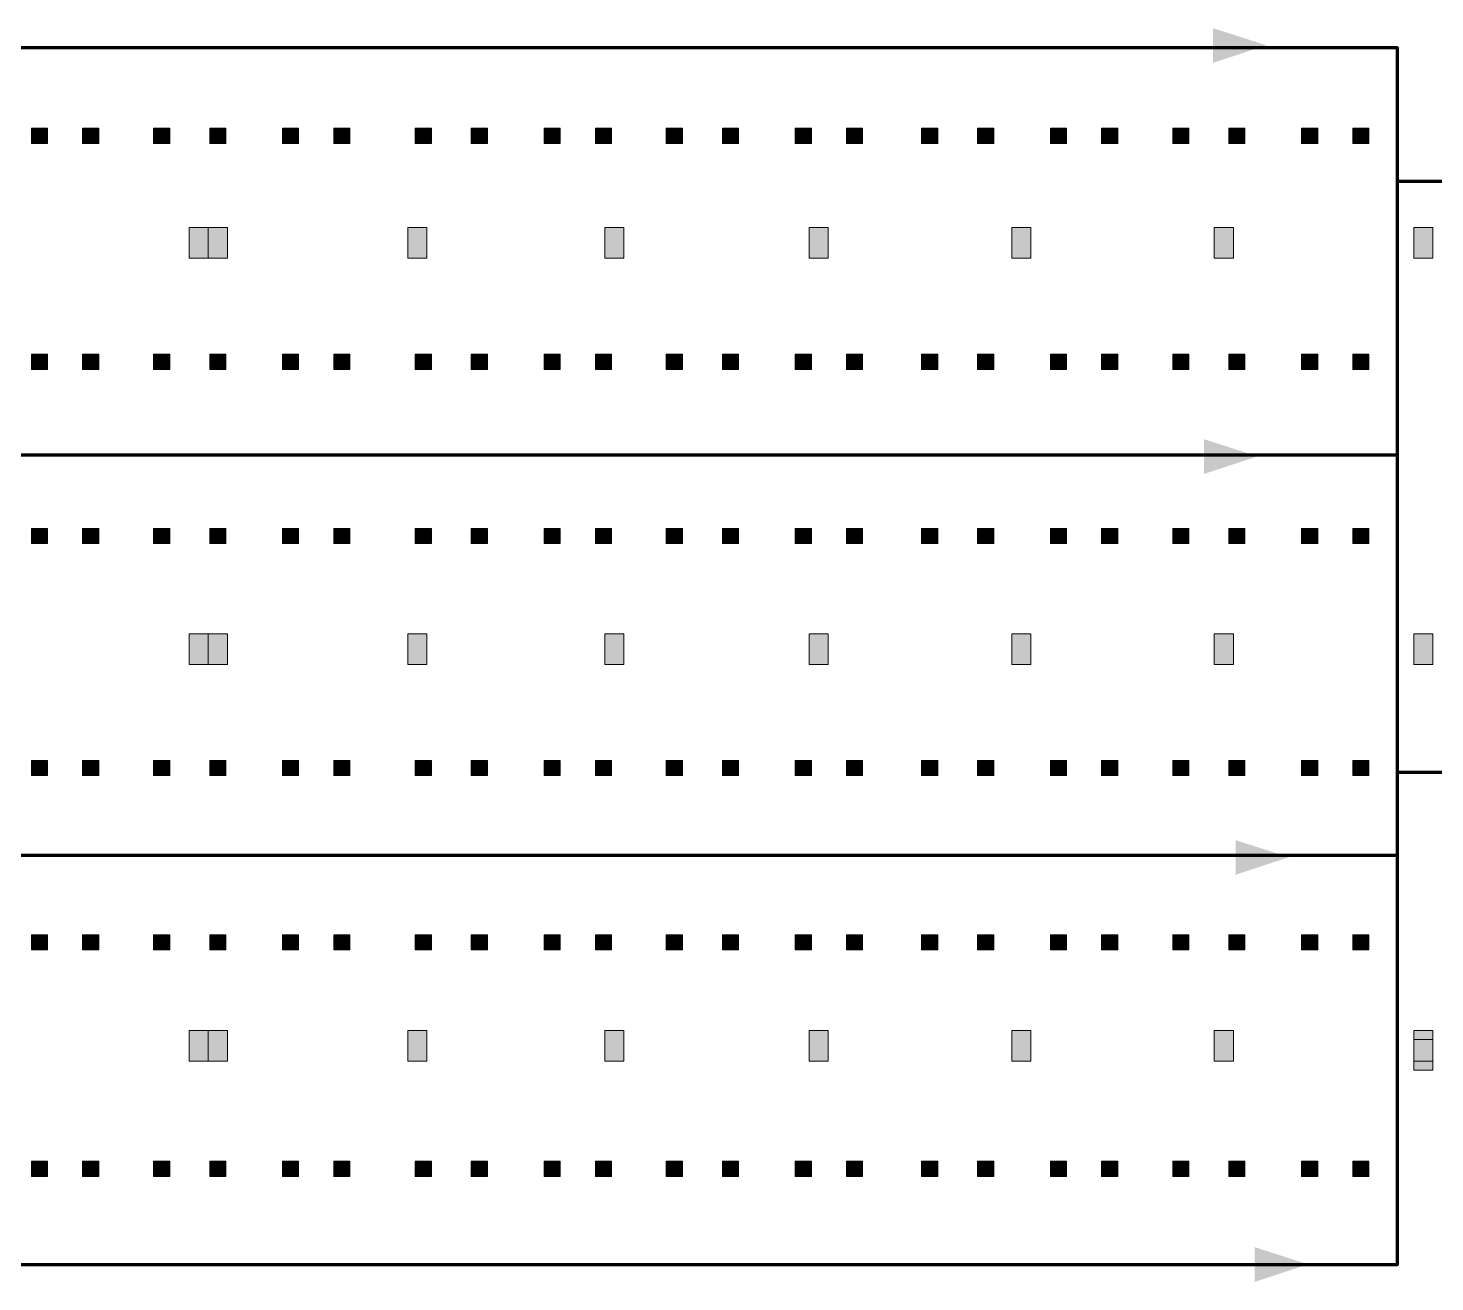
# Model space of a CAD drawing. Header units: millimetres. Extents: x 13810 to 67229, y 12374 to 21950.
# Drawn here: x 38498.3 to 38630.7, y 13927.9 to 14045.9 of the extents above; entities that cross this region are included whole.
import ezdxf

# ---------------------------------------------------------------- set-up
doc = ezdxf.new("R2010")
doc.units = ezdxf.units.MM
doc.layers.add('План_Штампы', color=7, linetype='Continuous')

msp = doc.modelspace()

# ---------------------------------------------------------------- hatches: boundary and pattern name
at = {"lineweight": 0}
h = msp.add_hatch(color=256, dxfattribs=at)
h.dxf.hatch_style = 1
h.paths.add_polyline_path([(38498.58, 14036.47), (38498.58, 14035.05), (38500.1, 14035.05), (38500.1, 14036.47)])
h = msp.add_hatch(color=256, dxfattribs=at)
h.dxf.hatch_style = 1
h.paths.add_polyline_path([(38503.39, 14036.47), (38503.39, 14035.05), (38504.91, 14035.05), (38504.91, 14036.47)])
h = msp.add_hatch(color=256, dxfattribs=at)
h.dxf.hatch_style = 1
h.paths.add_polyline_path([(38510.08, 14036.47), (38510.08, 14035.05), (38511.6, 14035.05), (38511.6, 14036.47)])
h = msp.add_hatch(color=256, dxfattribs=at)
h.dxf.hatch_style = 1
h.paths.add_polyline_path([(38515.36, 14036.47), (38515.36, 14035.05), (38516.87, 14035.05), (38516.87, 14036.47)])
h = msp.add_hatch(color=256, dxfattribs=at)
h.dxf.hatch_style = 1
h.paths.add_polyline_path([(38522.22, 14036.47), (38522.22, 14035.05), (38523.73, 14035.05), (38523.73, 14036.47)])
h = msp.add_hatch(color=256, dxfattribs=at)
h.dxf.hatch_style = 1
h.paths.add_polyline_path([(38527.03, 14036.47), (38527.03, 14035.05), (38528.55, 14035.05), (38528.55, 14036.47)])
h = msp.add_hatch(color=256, dxfattribs=at)
h.dxf.hatch_style = 1
h.paths.add_polyline_path([(38534.71, 14036.47), (38534.71, 14035.05), (38536.23, 14035.05), (38536.23, 14036.47)])
h = msp.add_hatch(color=256, dxfattribs=at)
h.dxf.hatch_style = 1
h.paths.add_polyline_path([(38539.98, 14036.47), (38539.98, 14035.05), (38541.5, 14035.05), (38541.5, 14036.47)])
h = msp.add_hatch(color=256, dxfattribs=at)
h.dxf.hatch_style = 1
h.paths.add_polyline_path([(38546.84, 14036.47), (38546.84, 14035.05), (38548.36, 14035.05), (38548.36, 14036.47)])
h = msp.add_hatch(color=256, dxfattribs=at)
h.dxf.hatch_style = 1
h.paths.add_polyline_path([(38551.66, 14036.47), (38551.66, 14035.05), (38553.17, 14035.05), (38553.17, 14036.47)])
h = msp.add_hatch(color=256, dxfattribs=at)
h.dxf.hatch_style = 1
h.paths.add_polyline_path([(38558.34, 14036.47), (38558.34, 14035.05), (38559.86, 14035.05), (38559.86, 14036.47)])
h = msp.add_hatch(color=256, dxfattribs=at)
h.dxf.hatch_style = 1
h.paths.add_polyline_path([(38563.62, 14036.47), (38563.62, 14035.05), (38565.13, 14035.05), (38565.13, 14036.47)])
h = msp.add_hatch(color=256, dxfattribs=at)
h.dxf.hatch_style = 1
h.paths.add_polyline_path([(38570.48, 14036.47), (38570.48, 14035.05), (38572, 14035.05), (38572, 14036.47)])
h = msp.add_hatch(color=256, dxfattribs=at)
h.dxf.hatch_style = 1
h.paths.add_polyline_path([(38575.29, 14036.47), (38575.29, 14035.05), (38576.81, 14035.05), (38576.81, 14036.47)])
h = msp.add_hatch(color=256, dxfattribs=at)
h.dxf.hatch_style = 1
h.paths.add_polyline_path([(38582.37, 14036.47), (38582.37, 14035.05), (38583.89, 14035.05), (38583.89, 14036.47)])
h = msp.add_hatch(color=256, dxfattribs=at)
h.dxf.hatch_style = 1
h.paths.add_polyline_path([(38587.64, 14036.47), (38587.64, 14035.05), (38589.16, 14035.05), (38589.16, 14036.47)])
h = msp.add_hatch(color=256, dxfattribs=at)
h.dxf.hatch_style = 1
h.paths.add_polyline_path([(38594.5, 14036.47), (38594.5, 14035.05), (38596.02, 14035.05), (38596.02, 14036.47)])
h = msp.add_hatch(color=256, dxfattribs=at)
h.dxf.hatch_style = 1
h.paths.add_polyline_path([(38599.32, 14036.47), (38599.32, 14035.05), (38600.83, 14035.05), (38600.83, 14036.47)])
h = msp.add_hatch(color=256, dxfattribs=at)
h.dxf.hatch_style = 1
h.paths.add_polyline_path([(38606.01, 14036.47), (38606.01, 14035.05), (38607.52, 14035.05), (38607.52, 14036.47)])
h = msp.add_hatch(color=256, dxfattribs=at)
h.dxf.hatch_style = 1
h.paths.add_polyline_path([(38611.28, 14036.47), (38611.28, 14035.05), (38612.8, 14035.05), (38612.8, 14036.47)])
h = msp.add_hatch(color=256, dxfattribs=at)
h.dxf.hatch_style = 1
h.paths.add_polyline_path([(38618.14, 14036.47), (38618.14, 14035.05), (38619.66, 14035.05), (38619.66, 14036.47)])
h = msp.add_hatch(color=256, dxfattribs=at)
h.dxf.hatch_style = 1
h.paths.add_polyline_path([(38622.95, 14036.47), (38622.95, 14035.05), (38624.47, 14035.05), (38624.47, 14036.47)])
h = msp.add_hatch(color=256, dxfattribs=at)
h.dxf.hatch_style = 1
h.paths.add_polyline_path([(38513.41, 14024.25), (38515.22, 14024.25), (38515.22, 14027.14), (38513.41, 14027.14)])
h = msp.add_hatch(color=256, dxfattribs=at)
h.dxf.hatch_style = 1
h.paths.add_polyline_path([(38515.22, 14024.25), (38517.02, 14024.25), (38517.02, 14027.14), (38515.22, 14027.14)])
h = msp.add_hatch(color=256, dxfattribs=at)
h.dxf.hatch_style = 1
h.paths.add_polyline_path([(38534.01, 14024.25), (38535.81, 14024.25), (38535.81, 14027.14), (38534.01, 14027.14)])
h = msp.add_hatch(color=256, dxfattribs=at)
h.dxf.hatch_style = 1
h.paths.add_polyline_path([(38552.55, 14024.25), (38554.35, 14024.25), (38554.35, 14027.14), (38552.55, 14027.14)])
h = msp.add_hatch(color=256, dxfattribs=at)
h.dxf.hatch_style = 1
h.paths.add_polyline_path([(38571.78, 14024.25), (38573.58, 14024.25), (38573.58, 14027.14), (38571.78, 14027.14)])
h = msp.add_hatch(color=256, dxfattribs=at)
h.dxf.hatch_style = 1
h.paths.add_polyline_path([(38590.85, 14024.25), (38592.65, 14024.25), (38592.65, 14027.14), (38590.85, 14027.14)])
h = msp.add_hatch(color=256, dxfattribs=at)
h.dxf.hatch_style = 1
h.paths.add_polyline_path([(38609.92, 14024.25), (38611.72, 14024.25), (38611.72, 14027.14), (38609.92, 14027.14)])
h = msp.add_hatch(color=256, dxfattribs=at)
h.dxf.hatch_style = 1
h.paths.add_polyline_path([(38628.71, 14024.25), (38630.51, 14024.25), (38630.51, 14027.14), (38628.71, 14027.14)])
h = msp.add_hatch(color=256, dxfattribs=at)
h.dxf.hatch_style = 1
h.paths.add_polyline_path([(38498.58, 14015.2), (38498.58, 14013.78), (38500.1, 14013.78), (38500.1, 14015.2)])
h = msp.add_hatch(color=256, dxfattribs=at)
h.dxf.hatch_style = 1
h.paths.add_polyline_path([(38503.39, 14015.2), (38503.39, 14013.78), (38504.91, 14013.78), (38504.91, 14015.2)])
h = msp.add_hatch(color=256, dxfattribs=at)
h.dxf.hatch_style = 1
h.paths.add_polyline_path([(38510.08, 14015.2), (38510.08, 14013.78), (38511.6, 14013.78), (38511.6, 14015.2)])
h = msp.add_hatch(color=256, dxfattribs=at)
h.dxf.hatch_style = 1
h.paths.add_polyline_path([(38515.36, 14015.2), (38515.36, 14013.78), (38516.87, 14013.78), (38516.87, 14015.2)])
h = msp.add_hatch(color=256, dxfattribs=at)
h.dxf.hatch_style = 1
h.paths.add_polyline_path([(38522.22, 14015.2), (38522.22, 14013.78), (38523.73, 14013.78), (38523.73, 14015.2)])
h = msp.add_hatch(color=256, dxfattribs=at)
h.dxf.hatch_style = 1
h.paths.add_polyline_path([(38527.03, 14015.2), (38527.03, 14013.78), (38528.55, 14013.78), (38528.55, 14015.2)])
h = msp.add_hatch(color=256, dxfattribs=at)
h.dxf.hatch_style = 1
h.paths.add_polyline_path([(38534.71, 14015.2), (38534.71, 14013.78), (38536.23, 14013.78), (38536.23, 14015.2)])
h = msp.add_hatch(color=256, dxfattribs=at)
h.dxf.hatch_style = 1
h.paths.add_polyline_path([(38539.98, 14015.2), (38539.98, 14013.78), (38541.5, 14013.78), (38541.5, 14015.2)])
h = msp.add_hatch(color=256, dxfattribs=at)
h.dxf.hatch_style = 1
h.paths.add_polyline_path([(38546.84, 14015.2), (38546.84, 14013.78), (38548.36, 14013.78), (38548.36, 14015.2)])
h = msp.add_hatch(color=256, dxfattribs=at)
h.dxf.hatch_style = 1
h.paths.add_polyline_path([(38551.66, 14015.2), (38551.66, 14013.78), (38553.17, 14013.78), (38553.17, 14015.2)])
h = msp.add_hatch(color=256, dxfattribs=at)
h.dxf.hatch_style = 1
h.paths.add_polyline_path([(38558.34, 14015.2), (38558.34, 14013.78), (38559.86, 14013.78), (38559.86, 14015.2)])
h = msp.add_hatch(color=256, dxfattribs=at)
h.dxf.hatch_style = 1
h.paths.add_polyline_path([(38563.62, 14015.2), (38563.62, 14013.78), (38565.13, 14013.78), (38565.13, 14015.2)])
h = msp.add_hatch(color=256, dxfattribs=at)
h.dxf.hatch_style = 1
h.paths.add_polyline_path([(38570.48, 14015.2), (38570.48, 14013.78), (38572, 14013.78), (38572, 14015.2)])
h = msp.add_hatch(color=256, dxfattribs=at)
h.dxf.hatch_style = 1
h.paths.add_polyline_path([(38575.29, 14015.2), (38575.29, 14013.78), (38576.81, 14013.78), (38576.81, 14015.2)])
h = msp.add_hatch(color=256, dxfattribs=at)
h.dxf.hatch_style = 1
h.paths.add_polyline_path([(38582.37, 14015.2), (38582.37, 14013.78), (38583.89, 14013.78), (38583.89, 14015.2)])
h = msp.add_hatch(color=256, dxfattribs=at)
h.dxf.hatch_style = 1
h.paths.add_polyline_path([(38587.64, 14015.2), (38587.64, 14013.78), (38589.16, 14013.78), (38589.16, 14015.2)])
h = msp.add_hatch(color=256, dxfattribs=at)
h.dxf.hatch_style = 1
h.paths.add_polyline_path([(38594.5, 14015.2), (38594.5, 14013.78), (38596.02, 14013.78), (38596.02, 14015.2)])
h = msp.add_hatch(color=256, dxfattribs=at)
h.dxf.hatch_style = 1
h.paths.add_polyline_path([(38599.32, 14015.2), (38599.32, 14013.78), (38600.83, 14013.78), (38600.83, 14015.2)])
h = msp.add_hatch(color=256, dxfattribs=at)
h.dxf.hatch_style = 1
h.paths.add_polyline_path([(38606.01, 14015.2), (38606.01, 14013.78), (38607.52, 14013.78), (38607.52, 14015.2)])
h = msp.add_hatch(color=256, dxfattribs=at)
h.dxf.hatch_style = 1
h.paths.add_polyline_path([(38611.28, 14015.2), (38611.28, 14013.78), (38612.8, 14013.78), (38612.8, 14015.2)])
h = msp.add_hatch(color=256, dxfattribs=at)
h.dxf.hatch_style = 1
h.paths.add_polyline_path([(38618.14, 14015.2), (38618.14, 14013.78), (38619.66, 14013.78), (38619.66, 14015.2)])
h = msp.add_hatch(color=256, dxfattribs=at)
h.dxf.hatch_style = 1
h.paths.add_polyline_path([(38622.95, 14015.2), (38622.95, 14013.78), (38624.47, 14013.78), (38624.47, 14015.2)])
h = msp.add_hatch(color=256, dxfattribs=at)
h.dxf.hatch_style = 1
h.paths.add_polyline_path([(38498.58, 13998.81), (38498.58, 13997.39), (38500.1, 13997.39), (38500.1, 13998.81)])
h = msp.add_hatch(color=256, dxfattribs=at)
h.dxf.hatch_style = 1
h.paths.add_polyline_path([(38503.39, 13998.81), (38503.39, 13997.39), (38504.91, 13997.39), (38504.91, 13998.81)])
h = msp.add_hatch(color=256, dxfattribs=at)
h.dxf.hatch_style = 1
h.paths.add_polyline_path([(38510.08, 13998.81), (38510.08, 13997.39), (38511.6, 13997.39), (38511.6, 13998.81)])
h = msp.add_hatch(color=256, dxfattribs=at)
h.dxf.hatch_style = 1
h.paths.add_polyline_path([(38515.36, 13998.81), (38515.36, 13997.39), (38516.87, 13997.39), (38516.87, 13998.81)])
h = msp.add_hatch(color=256, dxfattribs=at)
h.dxf.hatch_style = 1
h.paths.add_polyline_path([(38522.22, 13998.81), (38522.22, 13997.39), (38523.73, 13997.39), (38523.73, 13998.81)])
h = msp.add_hatch(color=256, dxfattribs=at)
h.dxf.hatch_style = 1
h.paths.add_polyline_path([(38527.03, 13998.81), (38527.03, 13997.39), (38528.55, 13997.39), (38528.55, 13998.81)])
h = msp.add_hatch(color=256, dxfattribs=at)
h.dxf.hatch_style = 1
h.paths.add_polyline_path([(38534.71, 13998.81), (38534.71, 13997.39), (38536.23, 13997.39), (38536.23, 13998.81)])
h = msp.add_hatch(color=256, dxfattribs=at)
h.dxf.hatch_style = 1
h.paths.add_polyline_path([(38539.98, 13998.81), (38539.98, 13997.39), (38541.5, 13997.39), (38541.5, 13998.81)])
h = msp.add_hatch(color=256, dxfattribs=at)
h.dxf.hatch_style = 1
h.paths.add_polyline_path([(38546.84, 13998.81), (38546.84, 13997.39), (38548.36, 13997.39), (38548.36, 13998.81)])
h = msp.add_hatch(color=256, dxfattribs=at)
h.dxf.hatch_style = 1
h.paths.add_polyline_path([(38551.66, 13998.81), (38551.66, 13997.39), (38553.17, 13997.39), (38553.17, 13998.81)])
h = msp.add_hatch(color=256, dxfattribs=at)
h.dxf.hatch_style = 1
h.paths.add_polyline_path([(38558.34, 13998.81), (38558.34, 13997.39), (38559.86, 13997.39), (38559.86, 13998.81)])
h = msp.add_hatch(color=256, dxfattribs=at)
h.dxf.hatch_style = 1
h.paths.add_polyline_path([(38563.62, 13998.81), (38563.62, 13997.39), (38565.13, 13997.39), (38565.13, 13998.81)])
h = msp.add_hatch(color=256, dxfattribs=at)
h.dxf.hatch_style = 1
h.paths.add_polyline_path([(38570.48, 13998.81), (38570.48, 13997.39), (38572, 13997.39), (38572, 13998.81)])
h = msp.add_hatch(color=256, dxfattribs=at)
h.dxf.hatch_style = 1
h.paths.add_polyline_path([(38575.29, 13998.81), (38575.29, 13997.39), (38576.81, 13997.39), (38576.81, 13998.81)])
h = msp.add_hatch(color=256, dxfattribs=at)
h.dxf.hatch_style = 1
h.paths.add_polyline_path([(38582.37, 13998.81), (38582.37, 13997.39), (38583.89, 13997.39), (38583.89, 13998.81)])
h = msp.add_hatch(color=256, dxfattribs=at)
h.dxf.hatch_style = 1
h.paths.add_polyline_path([(38587.64, 13998.81), (38587.64, 13997.39), (38589.16, 13997.39), (38589.16, 13998.81)])
h = msp.add_hatch(color=256, dxfattribs=at)
h.dxf.hatch_style = 1
h.paths.add_polyline_path([(38594.5, 13998.81), (38594.5, 13997.39), (38596.02, 13997.39), (38596.02, 13998.81)])
h = msp.add_hatch(color=256, dxfattribs=at)
h.dxf.hatch_style = 1
h.paths.add_polyline_path([(38599.32, 13998.81), (38599.32, 13997.39), (38600.83, 13997.39), (38600.83, 13998.81)])
h = msp.add_hatch(color=256, dxfattribs=at)
h.dxf.hatch_style = 1
h.paths.add_polyline_path([(38606.01, 13998.81), (38606.01, 13997.39), (38607.52, 13997.39), (38607.52, 13998.81)])
h = msp.add_hatch(color=256, dxfattribs=at)
h.dxf.hatch_style = 1
h.paths.add_polyline_path([(38611.28, 13998.81), (38611.28, 13997.39), (38612.8, 13997.39), (38612.8, 13998.81)])
h = msp.add_hatch(color=256, dxfattribs=at)
h.dxf.hatch_style = 1
h.paths.add_polyline_path([(38618.14, 13998.81), (38618.14, 13997.39), (38619.66, 13997.39), (38619.66, 13998.81)])
h = msp.add_hatch(color=256, dxfattribs=at)
h.dxf.hatch_style = 1
h.paths.add_polyline_path([(38622.95, 13998.81), (38622.95, 13997.39), (38624.47, 13997.39), (38624.47, 13998.81)])
h = msp.add_hatch(color=256, dxfattribs=at)
h.dxf.hatch_style = 1
h.paths.add_polyline_path([(38513.41, 13985.99), (38515.22, 13985.99), (38515.22, 13988.87), (38513.41, 13988.87)])
h = msp.add_hatch(color=256, dxfattribs=at)
h.dxf.hatch_style = 1
h.paths.add_polyline_path([(38515.22, 13985.99), (38517.02, 13985.99), (38517.02, 13988.87), (38515.22, 13988.87)])
h = msp.add_hatch(color=256, dxfattribs=at)
h.dxf.hatch_style = 1
h.paths.add_polyline_path([(38534.01, 13985.99), (38535.81, 13985.99), (38535.81, 13988.87), (38534.01, 13988.87)])
h = msp.add_hatch(color=256, dxfattribs=at)
h.dxf.hatch_style = 1
h.paths.add_polyline_path([(38552.55, 13985.99), (38554.35, 13985.99), (38554.35, 13988.87), (38552.55, 13988.87)])
h = msp.add_hatch(color=256, dxfattribs=at)
h.dxf.hatch_style = 1
h.paths.add_polyline_path([(38571.78, 13985.99), (38573.58, 13985.99), (38573.58, 13988.87), (38571.78, 13988.87)])
h = msp.add_hatch(color=256, dxfattribs=at)
h.dxf.hatch_style = 1
h.paths.add_polyline_path([(38590.85, 13985.99), (38592.65, 13985.99), (38592.65, 13988.87), (38590.85, 13988.87)])
h = msp.add_hatch(color=256, dxfattribs=at)
h.dxf.hatch_style = 1
h.paths.add_polyline_path([(38609.92, 13985.99), (38611.72, 13985.99), (38611.72, 13988.87), (38609.92, 13988.87)])
h = msp.add_hatch(color=256, dxfattribs=at)
h.dxf.hatch_style = 1
h.paths.add_polyline_path([(38628.71, 13985.99), (38630.51, 13985.99), (38630.51, 13988.87), (38628.71, 13988.87)])
h = msp.add_hatch(color=256, dxfattribs=at)
h.dxf.hatch_style = 1
h.paths.add_polyline_path([(38628.71, 13985.99), (38630.51, 13985.99), (38630.51, 13988.87), (38628.71, 13988.87)])
h = msp.add_hatch(color=256, dxfattribs=at)
h.dxf.hatch_style = 1
h.paths.add_polyline_path([(38498.58, 13976.96), (38498.58, 13975.54), (38500.1, 13975.54), (38500.1, 13976.96)])
h = msp.add_hatch(color=256, dxfattribs=at)
h.dxf.hatch_style = 1
h.paths.add_polyline_path([(38503.39, 13976.96), (38503.39, 13975.54), (38504.91, 13975.54), (38504.91, 13976.96)])
h = msp.add_hatch(color=256, dxfattribs=at)
h.dxf.hatch_style = 1
h.paths.add_polyline_path([(38510.08, 13976.96), (38510.08, 13975.54), (38511.6, 13975.54), (38511.6, 13976.96)])
h = msp.add_hatch(color=256, dxfattribs=at)
h.dxf.hatch_style = 1
h.paths.add_polyline_path([(38515.36, 13976.96), (38515.36, 13975.54), (38516.87, 13975.54), (38516.87, 13976.96)])
h = msp.add_hatch(color=256, dxfattribs=at)
h.dxf.hatch_style = 1
h.paths.add_polyline_path([(38522.22, 13976.96), (38522.22, 13975.54), (38523.73, 13975.54), (38523.73, 13976.96)])
h = msp.add_hatch(color=256, dxfattribs=at)
h.dxf.hatch_style = 1
h.paths.add_polyline_path([(38527.03, 13976.96), (38527.03, 13975.54), (38528.55, 13975.54), (38528.55, 13976.96)])
h = msp.add_hatch(color=256, dxfattribs=at)
h.dxf.hatch_style = 1
h.paths.add_polyline_path([(38534.71, 13976.96), (38534.71, 13975.54), (38536.23, 13975.54), (38536.23, 13976.96)])
h = msp.add_hatch(color=256, dxfattribs=at)
h.dxf.hatch_style = 1
h.paths.add_polyline_path([(38539.98, 13976.96), (38539.98, 13975.54), (38541.5, 13975.54), (38541.5, 13976.96)])
h = msp.add_hatch(color=256, dxfattribs=at)
h.dxf.hatch_style = 1
h.paths.add_polyline_path([(38546.84, 13976.96), (38546.84, 13975.54), (38548.36, 13975.54), (38548.36, 13976.96)])
h = msp.add_hatch(color=256, dxfattribs=at)
h.dxf.hatch_style = 1
h.paths.add_polyline_path([(38551.66, 13976.96), (38551.66, 13975.54), (38553.17, 13975.54), (38553.17, 13976.96)])
h = msp.add_hatch(color=256, dxfattribs=at)
h.dxf.hatch_style = 1
h.paths.add_polyline_path([(38558.34, 13976.96), (38558.34, 13975.54), (38559.86, 13975.54), (38559.86, 13976.96)])
h = msp.add_hatch(color=256, dxfattribs=at)
h.dxf.hatch_style = 1
h.paths.add_polyline_path([(38563.62, 13976.96), (38563.62, 13975.54), (38565.13, 13975.54), (38565.13, 13976.96)])
h = msp.add_hatch(color=256, dxfattribs=at)
h.dxf.hatch_style = 1
h.paths.add_polyline_path([(38570.48, 13976.96), (38570.48, 13975.54), (38572, 13975.54), (38572, 13976.96)])
h = msp.add_hatch(color=256, dxfattribs=at)
h.dxf.hatch_style = 1
h.paths.add_polyline_path([(38575.29, 13976.96), (38575.29, 13975.54), (38576.81, 13975.54), (38576.81, 13976.96)])
h = msp.add_hatch(color=256, dxfattribs=at)
h.dxf.hatch_style = 1
h.paths.add_polyline_path([(38582.37, 13976.96), (38582.37, 13975.54), (38583.89, 13975.54), (38583.89, 13976.96)])
h = msp.add_hatch(color=256, dxfattribs=at)
h.dxf.hatch_style = 1
h.paths.add_polyline_path([(38587.64, 13976.96), (38587.64, 13975.54), (38589.16, 13975.54), (38589.16, 13976.96)])
h = msp.add_hatch(color=256, dxfattribs=at)
h.dxf.hatch_style = 1
h.paths.add_polyline_path([(38594.5, 13976.96), (38594.5, 13975.54), (38596.02, 13975.54), (38596.02, 13976.96)])
h = msp.add_hatch(color=256, dxfattribs=at)
h.dxf.hatch_style = 1
h.paths.add_polyline_path([(38599.32, 13976.96), (38599.32, 13975.54), (38600.83, 13975.54), (38600.83, 13976.96)])
h = msp.add_hatch(color=256, dxfattribs=at)
h.dxf.hatch_style = 1
h.paths.add_polyline_path([(38606.01, 13976.96), (38606.01, 13975.54), (38607.52, 13975.54), (38607.52, 13976.96)])
h = msp.add_hatch(color=256, dxfattribs=at)
h.dxf.hatch_style = 1
h.paths.add_polyline_path([(38611.28, 13976.96), (38611.28, 13975.54), (38612.8, 13975.54), (38612.8, 13976.96)])
h = msp.add_hatch(color=256, dxfattribs=at)
h.dxf.hatch_style = 1
h.paths.add_polyline_path([(38618.14, 13976.96), (38618.14, 13975.54), (38619.66, 13975.54), (38619.66, 13976.96)])
h = msp.add_hatch(color=256, dxfattribs=at)
h.dxf.hatch_style = 1
h.paths.add_polyline_path([(38622.95, 13976.96), (38622.95, 13975.54), (38624.47, 13975.54), (38624.47, 13976.96)])
h = msp.add_hatch(color=256, dxfattribs=at)
h.dxf.hatch_style = 1
h.paths.add_polyline_path([(38498.58, 13960.57), (38498.58, 13959.15), (38500.1, 13959.15), (38500.1, 13960.57)])
h = msp.add_hatch(color=256, dxfattribs=at)
h.dxf.hatch_style = 1
h.paths.add_polyline_path([(38503.39, 13960.57), (38503.39, 13959.15), (38504.91, 13959.15), (38504.91, 13960.57)])
h = msp.add_hatch(color=256, dxfattribs=at)
h.dxf.hatch_style = 1
h.paths.add_polyline_path([(38510.08, 13960.57), (38510.08, 13959.15), (38511.6, 13959.15), (38511.6, 13960.57)])
h = msp.add_hatch(color=256, dxfattribs=at)
h.dxf.hatch_style = 1
h.paths.add_polyline_path([(38515.36, 13960.57), (38515.36, 13959.15), (38516.87, 13959.15), (38516.87, 13960.57)])
h = msp.add_hatch(color=256, dxfattribs=at)
h.dxf.hatch_style = 1
h.paths.add_polyline_path([(38522.22, 13960.57), (38522.22, 13959.15), (38523.73, 13959.15), (38523.73, 13960.57)])
h = msp.add_hatch(color=256, dxfattribs=at)
h.dxf.hatch_style = 1
h.paths.add_polyline_path([(38527.03, 13960.57), (38527.03, 13959.15), (38528.55, 13959.15), (38528.55, 13960.57)])
h = msp.add_hatch(color=256, dxfattribs=at)
h.dxf.hatch_style = 1
h.paths.add_polyline_path([(38534.71, 13960.57), (38534.71, 13959.15), (38536.23, 13959.15), (38536.23, 13960.57)])
h = msp.add_hatch(color=256, dxfattribs=at)
h.dxf.hatch_style = 1
h.paths.add_polyline_path([(38539.98, 13960.57), (38539.98, 13959.15), (38541.5, 13959.15), (38541.5, 13960.57)])
h = msp.add_hatch(color=256, dxfattribs=at)
h.dxf.hatch_style = 1
h.paths.add_polyline_path([(38546.84, 13960.57), (38546.84, 13959.15), (38548.36, 13959.15), (38548.36, 13960.57)])
h = msp.add_hatch(color=256, dxfattribs=at)
h.dxf.hatch_style = 1
h.paths.add_polyline_path([(38551.66, 13960.57), (38551.66, 13959.15), (38553.17, 13959.15), (38553.17, 13960.57)])
h = msp.add_hatch(color=256, dxfattribs=at)
h.dxf.hatch_style = 1
h.paths.add_polyline_path([(38558.34, 13960.57), (38558.34, 13959.15), (38559.86, 13959.15), (38559.86, 13960.57)])
h = msp.add_hatch(color=256, dxfattribs=at)
h.dxf.hatch_style = 1
h.paths.add_polyline_path([(38563.62, 13960.57), (38563.62, 13959.15), (38565.13, 13959.15), (38565.13, 13960.57)])
h = msp.add_hatch(color=256, dxfattribs=at)
h.dxf.hatch_style = 1
h.paths.add_polyline_path([(38570.48, 13960.57), (38570.48, 13959.15), (38572, 13959.15), (38572, 13960.57)])
h = msp.add_hatch(color=256, dxfattribs=at)
h.dxf.hatch_style = 1
h.paths.add_polyline_path([(38575.29, 13960.57), (38575.29, 13959.15), (38576.81, 13959.15), (38576.81, 13960.57)])
h = msp.add_hatch(color=256, dxfattribs=at)
h.dxf.hatch_style = 1
h.paths.add_polyline_path([(38582.37, 13960.57), (38582.37, 13959.15), (38583.89, 13959.15), (38583.89, 13960.57)])
h = msp.add_hatch(color=256, dxfattribs=at)
h.dxf.hatch_style = 1
h.paths.add_polyline_path([(38587.64, 13960.57), (38587.64, 13959.15), (38589.16, 13959.15), (38589.16, 13960.57)])
h = msp.add_hatch(color=256, dxfattribs=at)
h.dxf.hatch_style = 1
h.paths.add_polyline_path([(38594.5, 13960.57), (38594.5, 13959.15), (38596.02, 13959.15), (38596.02, 13960.57)])
h = msp.add_hatch(color=256, dxfattribs=at)
h.dxf.hatch_style = 1
h.paths.add_polyline_path([(38599.32, 13960.57), (38599.32, 13959.15), (38600.83, 13959.15), (38600.83, 13960.57)])
h = msp.add_hatch(color=256, dxfattribs=at)
h.dxf.hatch_style = 1
h.paths.add_polyline_path([(38606.01, 13960.57), (38606.01, 13959.15), (38607.52, 13959.15), (38607.52, 13960.57)])
h = msp.add_hatch(color=256, dxfattribs=at)
h.dxf.hatch_style = 1
h.paths.add_polyline_path([(38611.28, 13960.57), (38611.28, 13959.15), (38612.8, 13959.15), (38612.8, 13960.57)])
h = msp.add_hatch(color=256, dxfattribs=at)
h.dxf.hatch_style = 1
h.paths.add_polyline_path([(38618.14, 13960.57), (38618.14, 13959.15), (38619.66, 13959.15), (38619.66, 13960.57)])
h = msp.add_hatch(color=256, dxfattribs=at)
h.dxf.hatch_style = 1
h.paths.add_polyline_path([(38622.95, 13960.57), (38622.95, 13959.15), (38624.47, 13959.15), (38624.47, 13960.57)])
h = msp.add_hatch(color=256, dxfattribs=at)
h.dxf.hatch_style = 1
h.paths.add_polyline_path([(38513.41, 13948.67), (38515.22, 13948.67), (38515.22, 13951.56), (38513.41, 13951.56)])
h = msp.add_hatch(color=256, dxfattribs=at)
h.dxf.hatch_style = 1
h.paths.add_polyline_path([(38513.41, 13948.67), (38515.22, 13948.67), (38515.22, 13951.56), (38513.41, 13951.56)])
h = msp.add_hatch(color=256, dxfattribs=at)
h.dxf.hatch_style = 1
h.paths.add_polyline_path([(38515.22, 13948.67), (38517.02, 13948.67), (38517.02, 13951.56), (38515.22, 13951.56)])
h = msp.add_hatch(color=256, dxfattribs=at)
h.dxf.hatch_style = 1
h.paths.add_polyline_path([(38515.22, 13948.67), (38517.02, 13948.67), (38517.02, 13951.56), (38515.22, 13951.56)])
h = msp.add_hatch(color=256, dxfattribs=at)
h.dxf.hatch_style = 1
h.paths.add_polyline_path([(38534.01, 13948.67), (38535.81, 13948.67), (38535.81, 13951.56), (38534.01, 13951.56)])
h = msp.add_hatch(color=256, dxfattribs=at)
h.dxf.hatch_style = 1
h.paths.add_polyline_path([(38534.01, 13948.67), (38535.81, 13948.67), (38535.81, 13951.56), (38534.01, 13951.56)])
h = msp.add_hatch(color=256, dxfattribs=at)
h.dxf.hatch_style = 1
h.paths.add_polyline_path([(38552.55, 13948.67), (38554.35, 13948.67), (38554.35, 13951.56), (38552.55, 13951.56)])
h = msp.add_hatch(color=256, dxfattribs=at)
h.dxf.hatch_style = 1
h.paths.add_polyline_path([(38552.55, 13948.67), (38554.35, 13948.67), (38554.35, 13951.56), (38552.55, 13951.56)])
h = msp.add_hatch(color=256, dxfattribs=at)
h.dxf.hatch_style = 1
h.paths.add_polyline_path([(38571.78, 13948.67), (38573.58, 13948.67), (38573.58, 13951.56), (38571.78, 13951.56)])
h = msp.add_hatch(color=256, dxfattribs=at)
h.dxf.hatch_style = 1
h.paths.add_polyline_path([(38571.78, 13948.67), (38573.58, 13948.67), (38573.58, 13951.56), (38571.78, 13951.56)])
h = msp.add_hatch(color=256, dxfattribs=at)
h.dxf.hatch_style = 1
h.paths.add_polyline_path([(38590.85, 13948.67), (38592.65, 13948.67), (38592.65, 13951.56), (38590.85, 13951.56)])
h = msp.add_hatch(color=256, dxfattribs=at)
h.dxf.hatch_style = 1
h.paths.add_polyline_path([(38590.85, 13948.67), (38592.65, 13948.67), (38592.65, 13951.56), (38590.85, 13951.56)])
h = msp.add_hatch(color=256, dxfattribs=at)
h.dxf.hatch_style = 1
h.paths.add_polyline_path([(38609.92, 13948.67), (38611.72, 13948.67), (38611.72, 13951.56), (38609.92, 13951.56)])
h = msp.add_hatch(color=256, dxfattribs=at)
h.dxf.hatch_style = 1
h.paths.add_polyline_path([(38609.92, 13948.67), (38611.72, 13948.67), (38611.72, 13951.56), (38609.92, 13951.56)])
h = msp.add_hatch(color=256, dxfattribs=at)
h.dxf.hatch_style = 1
h.paths.add_polyline_path([(38628.71, 13948.67), (38630.51, 13948.67), (38630.51, 13951.56), (38628.71, 13951.56)])
h = msp.add_hatch(color=256, dxfattribs=at)
h.dxf.hatch_style = 1
h.paths.add_polyline_path([(38628.71, 13948.67), (38630.51, 13948.67), (38630.51, 13951.56), (38628.71, 13951.56)])
h = msp.add_hatch(color=256, dxfattribs=at)
h.dxf.hatch_style = 1
h.paths.add_polyline_path([(38628.71, 13947.81), (38630.51, 13947.81), (38630.51, 13950.7), (38628.71, 13950.7)])
h = msp.add_hatch(color=256, dxfattribs=at)
h.dxf.hatch_style = 1
h.paths.add_polyline_path([(38498.58, 13939.24), (38498.58, 13937.82), (38500.1, 13937.82), (38500.1, 13939.24)])
h = msp.add_hatch(color=256, dxfattribs=at)
h.dxf.hatch_style = 1
h.paths.add_polyline_path([(38503.39, 13939.24), (38503.39, 13937.82), (38504.91, 13937.82), (38504.91, 13939.24)])
h = msp.add_hatch(color=256, dxfattribs=at)
h.dxf.hatch_style = 1
h.paths.add_polyline_path([(38510.08, 13939.24), (38510.08, 13937.82), (38511.6, 13937.82), (38511.6, 13939.24)])
h = msp.add_hatch(color=256, dxfattribs=at)
h.dxf.hatch_style = 1
h.paths.add_polyline_path([(38515.36, 13939.24), (38515.36, 13937.82), (38516.87, 13937.82), (38516.87, 13939.24)])
h = msp.add_hatch(color=256, dxfattribs=at)
h.dxf.hatch_style = 1
h.paths.add_polyline_path([(38522.22, 13939.24), (38522.22, 13937.82), (38523.73, 13937.82), (38523.73, 13939.24)])
h = msp.add_hatch(color=256, dxfattribs=at)
h.dxf.hatch_style = 1
h.paths.add_polyline_path([(38527.03, 13939.24), (38527.03, 13937.82), (38528.55, 13937.82), (38528.55, 13939.24)])
h = msp.add_hatch(color=256, dxfattribs=at)
h.dxf.hatch_style = 1
h.paths.add_polyline_path([(38534.71, 13939.24), (38534.71, 13937.82), (38536.23, 13937.82), (38536.23, 13939.24)])
h = msp.add_hatch(color=256, dxfattribs=at)
h.dxf.hatch_style = 1
h.paths.add_polyline_path([(38539.98, 13939.24), (38539.98, 13937.82), (38541.5, 13937.82), (38541.5, 13939.24)])
h = msp.add_hatch(color=256, dxfattribs=at)
h.dxf.hatch_style = 1
h.paths.add_polyline_path([(38546.84, 13939.24), (38546.84, 13937.82), (38548.36, 13937.82), (38548.36, 13939.24)])
h = msp.add_hatch(color=256, dxfattribs=at)
h.dxf.hatch_style = 1
h.paths.add_polyline_path([(38551.66, 13939.24), (38551.66, 13937.82), (38553.17, 13937.82), (38553.17, 13939.24)])
h = msp.add_hatch(color=256, dxfattribs=at)
h.dxf.hatch_style = 1
h.paths.add_polyline_path([(38558.34, 13939.24), (38558.34, 13937.82), (38559.86, 13937.82), (38559.86, 13939.24)])
h = msp.add_hatch(color=256, dxfattribs=at)
h.dxf.hatch_style = 1
h.paths.add_polyline_path([(38563.62, 13939.24), (38563.62, 13937.82), (38565.13, 13937.82), (38565.13, 13939.24)])
h = msp.add_hatch(color=256, dxfattribs=at)
h.dxf.hatch_style = 1
h.paths.add_polyline_path([(38570.48, 13939.24), (38570.48, 13937.82), (38572, 13937.82), (38572, 13939.24)])
h = msp.add_hatch(color=256, dxfattribs=at)
h.dxf.hatch_style = 1
h.paths.add_polyline_path([(38575.29, 13939.24), (38575.29, 13937.82), (38576.81, 13937.82), (38576.81, 13939.24)])
h = msp.add_hatch(color=256, dxfattribs=at)
h.dxf.hatch_style = 1
h.paths.add_polyline_path([(38582.37, 13939.24), (38582.37, 13937.82), (38583.89, 13937.82), (38583.89, 13939.24)])
h = msp.add_hatch(color=256, dxfattribs=at)
h.dxf.hatch_style = 1
h.paths.add_polyline_path([(38587.64, 13939.24), (38587.64, 13937.82), (38589.16, 13937.82), (38589.16, 13939.24)])
h = msp.add_hatch(color=256, dxfattribs=at)
h.dxf.hatch_style = 1
h.paths.add_polyline_path([(38594.5, 13939.24), (38594.5, 13937.82), (38596.02, 13937.82), (38596.02, 13939.24)])
h = msp.add_hatch(color=256, dxfattribs=at)
h.dxf.hatch_style = 1
h.paths.add_polyline_path([(38599.32, 13939.24), (38599.32, 13937.82), (38600.83, 13937.82), (38600.83, 13939.24)])
h = msp.add_hatch(color=256, dxfattribs=at)
h.dxf.hatch_style = 1
h.paths.add_polyline_path([(38606.01, 13939.24), (38606.01, 13937.82), (38607.52, 13937.82), (38607.52, 13939.24)])
h = msp.add_hatch(color=256, dxfattribs=at)
h.dxf.hatch_style = 1
h.paths.add_polyline_path([(38611.28, 13939.24), (38611.28, 13937.82), (38612.8, 13937.82), (38612.8, 13939.24)])
h = msp.add_hatch(color=256, dxfattribs=at)
h.dxf.hatch_style = 1
h.paths.add_polyline_path([(38618.14, 13939.24), (38618.14, 13937.82), (38619.66, 13937.82), (38619.66, 13939.24)])
h = msp.add_hatch(color=256, dxfattribs=at)
h.dxf.hatch_style = 1
h.paths.add_polyline_path([(38622.95, 13939.24), (38622.95, 13937.82), (38624.47, 13937.82), (38624.47, 13939.24)])

# ---------------------------------------------------------------- linework, layer by layer
at = {"color": 126, "lineweight": 100, "true_color": 0x008754}
for points in [[(38627.15, 13975.85), (38627.15, 13929.51), (38231.25, 13929.51), (38231.25, 14044.07), (38430.34, 14044.07)], [(38430.34, 13929.18), (38430.34, 14044.07), (38627.15, 14044.07), (38627.15, 14031.5), (38649, 14031.5)], [(38627.15, 14031.5), (38627.15, 13975.85), (38640.66, 13975.85)], [(38627.15, 14005.69), (38231.25, 14005.69)], [(38627.15, 13968.03), (38231.25, 13968.03)]]:
    msp.add_lwpolyline(points, dxfattribs=at)
at = {"lineweight": 0}
for points in [[(38500.1, 14036.47), (38498.58, 14036.47), (38498.58, 14035.05), (38500.1, 14035.05), (38500.1, 14036.47)], [(38504.91, 14036.47), (38503.39, 14036.47), (38503.39, 14035.05), (38504.91, 14035.05), (38504.91, 14036.47)], [(38511.6, 14036.47), (38510.08, 14036.47), (38510.08, 14035.05), (38511.6, 14035.05), (38511.6, 14036.47)], [(38516.87, 14036.47), (38515.36, 14036.47), (38515.36, 14035.05), (38516.87, 14035.05), (38516.87, 14036.47)], [(38523.73, 14036.47), (38522.22, 14036.47), (38522.22, 14035.05), (38523.73, 14035.05), (38523.73, 14036.47)], [(38528.55, 14036.47), (38527.03, 14036.47), (38527.03, 14035.05), (38528.55, 14035.05), (38528.55, 14036.47)], [(38536.23, 14036.47), (38534.71, 14036.47), (38534.71, 14035.05), (38536.23, 14035.05), (38536.23, 14036.47)], [(38541.5, 14036.47), (38539.98, 14036.47), (38539.98, 14035.05), (38541.5, 14035.05), (38541.5, 14036.47)], [(38548.36, 14036.47), (38546.84, 14036.47), (38546.84, 14035.05), (38548.36, 14035.05), (38548.36, 14036.47)], [(38553.17, 14036.47), (38551.66, 14036.47), (38551.66, 14035.05), (38553.17, 14035.05), (38553.17, 14036.47)], [(38559.86, 14036.47), (38558.34, 14036.47), (38558.34, 14035.05), (38559.86, 14035.05), (38559.86, 14036.47)], [(38565.13, 14036.47), (38563.62, 14036.47), (38563.62, 14035.05), (38565.13, 14035.05), (38565.13, 14036.47)], [(38572, 14036.47), (38570.48, 14036.47), (38570.48, 14035.05), (38572, 14035.05), (38572, 14036.47)], [(38576.81, 14036.47), (38575.29, 14036.47), (38575.29, 14035.05), (38576.81, 14035.05), (38576.81, 14036.47)], [(38583.89, 14036.47), (38582.37, 14036.47), (38582.37, 14035.05), (38583.89, 14035.05), (38583.89, 14036.47)], [(38589.16, 14036.47), (38587.64, 14036.47), (38587.64, 14035.05), (38589.16, 14035.05), (38589.16, 14036.47)], [(38596.02, 14036.47), (38594.5, 14036.47), (38594.5, 14035.05), (38596.02, 14035.05), (38596.02, 14036.47)], [(38600.83, 14036.47), (38599.32, 14036.47), (38599.32, 14035.05), (38600.83, 14035.05), (38600.83, 14036.47)], [(38607.52, 14036.47), (38606.01, 14036.47), (38606.01, 14035.05), (38607.52, 14035.05), (38607.52, 14036.47)], [(38612.8, 14036.47), (38611.28, 14036.47), (38611.28, 14035.05), (38612.8, 14035.05), (38612.8, 14036.47)], [(38619.66, 14036.47), (38618.14, 14036.47), (38618.14, 14035.05), (38619.66, 14035.05), (38619.66, 14036.47)], [(38624.47, 14036.47), (38622.95, 14036.47), (38622.95, 14035.05), (38624.47, 14035.05), (38624.47, 14036.47)], [(38513.41, 14027.14), (38515.22, 14027.14), (38515.22, 14024.25), (38513.41, 14024.25), (38513.41, 14027.14)], [(38515.22, 14027.14), (38517.02, 14027.14), (38517.02, 14024.25), (38515.22, 14024.25), (38515.22, 14027.14)], [(38534.01, 14027.14), (38535.81, 14027.14), (38535.81, 14024.25), (38534.01, 14024.25), (38534.01, 14027.14)], [(38552.55, 14027.14), (38554.35, 14027.14), (38554.35, 14024.25), (38552.55, 14024.25), (38552.55, 14027.14)], [(38571.78, 14027.14), (38573.58, 14027.14), (38573.58, 14024.25), (38571.78, 14024.25), (38571.78, 14027.14)], [(38590.85, 14027.14), (38592.65, 14027.14), (38592.65, 14024.25), (38590.85, 14024.25), (38590.85, 14027.14)], [(38609.92, 14027.14), (38611.72, 14027.14), (38611.72, 14024.25), (38609.92, 14024.25), (38609.92, 14027.14)], [(38628.71, 14027.14), (38630.51, 14027.14), (38630.51, 14024.25), (38628.71, 14024.25), (38628.71, 14027.14)], [(38500.1, 14015.2), (38498.58, 14015.2), (38498.58, 14013.78), (38500.1, 14013.78), (38500.1, 14015.2)], [(38504.91, 14015.2), (38503.39, 14015.2), (38503.39, 14013.78), (38504.91, 14013.78), (38504.91, 14015.2)], [(38511.6, 14015.2), (38510.08, 14015.2), (38510.08, 14013.78), (38511.6, 14013.78), (38511.6, 14015.2)], [(38516.87, 14015.2), (38515.36, 14015.2), (38515.36, 14013.78), (38516.87, 14013.78), (38516.87, 14015.2)], [(38523.73, 14015.2), (38522.22, 14015.2), (38522.22, 14013.78), (38523.73, 14013.78), (38523.73, 14015.2)], [(38528.55, 14015.2), (38527.03, 14015.2), (38527.03, 14013.78), (38528.55, 14013.78), (38528.55, 14015.2)], [(38536.23, 14015.2), (38534.71, 14015.2), (38534.71, 14013.78), (38536.23, 14013.78), (38536.23, 14015.2)], [(38541.5, 14015.2), (38539.98, 14015.2), (38539.98, 14013.78), (38541.5, 14013.78), (38541.5, 14015.2)], [(38548.36, 14015.2), (38546.84, 14015.2), (38546.84, 14013.78), (38548.36, 14013.78), (38548.36, 14015.2)], [(38553.17, 14015.2), (38551.66, 14015.2), (38551.66, 14013.78), (38553.17, 14013.78), (38553.17, 14015.2)], [(38559.86, 14015.2), (38558.34, 14015.2), (38558.34, 14013.78), (38559.86, 14013.78), (38559.86, 14015.2)], [(38565.13, 14015.2), (38563.62, 14015.2), (38563.62, 14013.78), (38565.13, 14013.78), (38565.13, 14015.2)], [(38572, 14015.2), (38570.48, 14015.2), (38570.48, 14013.78), (38572, 14013.78), (38572, 14015.2)], [(38576.81, 14015.2), (38575.29, 14015.2), (38575.29, 14013.78), (38576.81, 14013.78), (38576.81, 14015.2)], [(38583.89, 14015.2), (38582.37, 14015.2), (38582.37, 14013.78), (38583.89, 14013.78), (38583.89, 14015.2)], [(38589.16, 14015.2), (38587.64, 14015.2), (38587.64, 14013.78), (38589.16, 14013.78), (38589.16, 14015.2)], [(38596.02, 14015.2), (38594.5, 14015.2), (38594.5, 14013.78), (38596.02, 14013.78), (38596.02, 14015.2)], [(38600.83, 14015.2), (38599.32, 14015.2), (38599.32, 14013.78), (38600.83, 14013.78), (38600.83, 14015.2)], [(38607.52, 14015.2), (38606.01, 14015.2), (38606.01, 14013.78), (38607.52, 14013.78), (38607.52, 14015.2)], [(38612.8, 14015.2), (38611.28, 14015.2), (38611.28, 14013.78), (38612.8, 14013.78), (38612.8, 14015.2)], [(38619.66, 14015.2), (38618.14, 14015.2), (38618.14, 14013.78), (38619.66, 14013.78), (38619.66, 14015.2)], [(38624.47, 14015.2), (38622.95, 14015.2), (38622.95, 14013.78), (38624.47, 14013.78), (38624.47, 14015.2)], [(38500.1, 13998.81), (38498.58, 13998.81), (38498.58, 13997.39), (38500.1, 13997.39), (38500.1, 13998.81)], [(38504.91, 13998.81), (38503.39, 13998.81), (38503.39, 13997.39), (38504.91, 13997.39), (38504.91, 13998.81)], [(38511.6, 13998.81), (38510.08, 13998.81), (38510.08, 13997.39), (38511.6, 13997.39), (38511.6, 13998.81)], [(38516.87, 13998.81), (38515.36, 13998.81), (38515.36, 13997.39), (38516.87, 13997.39), (38516.87, 13998.81)], [(38523.73, 13998.81), (38522.22, 13998.81), (38522.22, 13997.39), (38523.73, 13997.39), (38523.73, 13998.81)], [(38528.55, 13998.81), (38527.03, 13998.81), (38527.03, 13997.39), (38528.55, 13997.39), (38528.55, 13998.81)], [(38536.23, 13998.81), (38534.71, 13998.81), (38534.71, 13997.39), (38536.23, 13997.39), (38536.23, 13998.81)], [(38541.5, 13998.81), (38539.98, 13998.81), (38539.98, 13997.39), (38541.5, 13997.39), (38541.5, 13998.81)], [(38548.36, 13998.81), (38546.84, 13998.81), (38546.84, 13997.39), (38548.36, 13997.39), (38548.36, 13998.81)], [(38553.17, 13998.81), (38551.66, 13998.81), (38551.66, 13997.39), (38553.17, 13997.39), (38553.17, 13998.81)], [(38559.86, 13998.81), (38558.34, 13998.81), (38558.34, 13997.39), (38559.86, 13997.39), (38559.86, 13998.81)], [(38565.13, 13998.81), (38563.62, 13998.81), (38563.62, 13997.39), (38565.13, 13997.39), (38565.13, 13998.81)], [(38572, 13998.81), (38570.48, 13998.81), (38570.48, 13997.39), (38572, 13997.39), (38572, 13998.81)], [(38576.81, 13998.81), (38575.29, 13998.81), (38575.29, 13997.39), (38576.81, 13997.39), (38576.81, 13998.81)], [(38583.89, 13998.81), (38582.37, 13998.81), (38582.37, 13997.39), (38583.89, 13997.39), (38583.89, 13998.81)], [(38589.16, 13998.81), (38587.64, 13998.81), (38587.64, 13997.39), (38589.16, 13997.39), (38589.16, 13998.81)], [(38596.02, 13998.81), (38594.5, 13998.81), (38594.5, 13997.39), (38596.02, 13997.39), (38596.02, 13998.81)], [(38600.83, 13998.81), (38599.32, 13998.81), (38599.32, 13997.39), (38600.83, 13997.39), (38600.83, 13998.81)], [(38607.52, 13998.81), (38606.01, 13998.81), (38606.01, 13997.39), (38607.52, 13997.39), (38607.52, 13998.81)], [(38612.8, 13998.81), (38611.28, 13998.81), (38611.28, 13997.39), (38612.8, 13997.39), (38612.8, 13998.81)], [(38619.66, 13998.81), (38618.14, 13998.81), (38618.14, 13997.39), (38619.66, 13997.39), (38619.66, 13998.81)], [(38624.47, 13998.81), (38622.95, 13998.81), (38622.95, 13997.39), (38624.47, 13997.39), (38624.47, 13998.81)], [(38513.41, 13988.87), (38515.22, 13988.87), (38515.22, 13985.99), (38513.41, 13985.99), (38513.41, 13988.87)], [(38515.22, 13988.87), (38517.02, 13988.87), (38517.02, 13985.99), (38515.22, 13985.99), (38515.22, 13988.87)], [(38534.01, 13988.87), (38535.81, 13988.87), (38535.81, 13985.99), (38534.01, 13985.99), (38534.01, 13988.87)], [(38552.55, 13988.87), (38554.35, 13988.87), (38554.35, 13985.99), (38552.55, 13985.99), (38552.55, 13988.87)], [(38571.78, 13988.87), (38573.58, 13988.87), (38573.58, 13985.99), (38571.78, 13985.99), (38571.78, 13988.87)], [(38590.85, 13988.87), (38592.65, 13988.87), (38592.65, 13985.99), (38590.85, 13985.99), (38590.85, 13988.87)], [(38609.92, 13988.87), (38611.72, 13988.87), (38611.72, 13985.99), (38609.92, 13985.99), (38609.92, 13988.87)], [(38628.71, 13988.87), (38630.51, 13988.87), (38630.51, 13985.99), (38628.71, 13985.99), (38628.71, 13988.87)], [(38628.71, 13988.87), (38630.51, 13988.87), (38630.51, 13985.99), (38628.71, 13985.99), (38628.71, 13988.87)], [(38500.1, 13976.96), (38498.58, 13976.96), (38498.58, 13975.54), (38500.1, 13975.54), (38500.1, 13976.96)], [(38504.91, 13976.96), (38503.39, 13976.96), (38503.39, 13975.54), (38504.91, 13975.54), (38504.91, 13976.96)], [(38511.6, 13976.96), (38510.08, 13976.96), (38510.08, 13975.54), (38511.6, 13975.54), (38511.6, 13976.96)], [(38516.87, 13976.96), (38515.36, 13976.96), (38515.36, 13975.54), (38516.87, 13975.54), (38516.87, 13976.96)], [(38523.73, 13976.96), (38522.22, 13976.96), (38522.22, 13975.54), (38523.73, 13975.54), (38523.73, 13976.96)], [(38528.55, 13976.96), (38527.03, 13976.96), (38527.03, 13975.54), (38528.55, 13975.54), (38528.55, 13976.96)], [(38536.23, 13976.96), (38534.71, 13976.96), (38534.71, 13975.54), (38536.23, 13975.54), (38536.23, 13976.96)], [(38541.5, 13976.96), (38539.98, 13976.96), (38539.98, 13975.54), (38541.5, 13975.54), (38541.5, 13976.96)], [(38548.36, 13976.96), (38546.84, 13976.96), (38546.84, 13975.54), (38548.36, 13975.54), (38548.36, 13976.96)], [(38553.17, 13976.96), (38551.66, 13976.96), (38551.66, 13975.54), (38553.17, 13975.54), (38553.17, 13976.96)], [(38559.86, 13976.96), (38558.34, 13976.96), (38558.34, 13975.54), (38559.86, 13975.54), (38559.86, 13976.96)], [(38565.13, 13976.96), (38563.62, 13976.96), (38563.62, 13975.54), (38565.13, 13975.54), (38565.13, 13976.96)], [(38572, 13976.96), (38570.48, 13976.96), (38570.48, 13975.54), (38572, 13975.54), (38572, 13976.96)], [(38576.81, 13976.96), (38575.29, 13976.96), (38575.29, 13975.54), (38576.81, 13975.54), (38576.81, 13976.96)], [(38583.89, 13976.96), (38582.37, 13976.96), (38582.37, 13975.54), (38583.89, 13975.54), (38583.89, 13976.96)], [(38589.16, 13976.96), (38587.64, 13976.96), (38587.64, 13975.54), (38589.16, 13975.54), (38589.16, 13976.96)], [(38596.02, 13976.96), (38594.5, 13976.96), (38594.5, 13975.54), (38596.02, 13975.54), (38596.02, 13976.96)], [(38600.83, 13976.96), (38599.32, 13976.96), (38599.32, 13975.54), (38600.83, 13975.54), (38600.83, 13976.96)], [(38607.52, 13976.96), (38606.01, 13976.96), (38606.01, 13975.54), (38607.52, 13975.54), (38607.52, 13976.96)], [(38612.8, 13976.96), (38611.28, 13976.96), (38611.28, 13975.54), (38612.8, 13975.54), (38612.8, 13976.96)], [(38619.66, 13976.96), (38618.14, 13976.96), (38618.14, 13975.54), (38619.66, 13975.54), (38619.66, 13976.96)], [(38624.47, 13976.96), (38622.95, 13976.96), (38622.95, 13975.54), (38624.47, 13975.54), (38624.47, 13976.96)], [(38500.1, 13960.57), (38498.58, 13960.57), (38498.58, 13959.15), (38500.1, 13959.15), (38500.1, 13960.57)], [(38504.91, 13960.57), (38503.39, 13960.57), (38503.39, 13959.15), (38504.91, 13959.15), (38504.91, 13960.57)], [(38511.6, 13960.57), (38510.08, 13960.57), (38510.08, 13959.15), (38511.6, 13959.15), (38511.6, 13960.57)], [(38516.87, 13960.57), (38515.36, 13960.57), (38515.36, 13959.15), (38516.87, 13959.15), (38516.87, 13960.57)], [(38523.73, 13960.57), (38522.22, 13960.57), (38522.22, 13959.15), (38523.73, 13959.15), (38523.73, 13960.57)], [(38528.55, 13960.57), (38527.03, 13960.57), (38527.03, 13959.15), (38528.55, 13959.15), (38528.55, 13960.57)], [(38536.23, 13960.57), (38534.71, 13960.57), (38534.71, 13959.15), (38536.23, 13959.15), (38536.23, 13960.57)], [(38541.5, 13960.57), (38539.98, 13960.57), (38539.98, 13959.15), (38541.5, 13959.15), (38541.5, 13960.57)], [(38548.36, 13960.57), (38546.84, 13960.57), (38546.84, 13959.15), (38548.36, 13959.15), (38548.36, 13960.57)], [(38553.17, 13960.57), (38551.66, 13960.57), (38551.66, 13959.15), (38553.17, 13959.15), (38553.17, 13960.57)], [(38559.86, 13960.57), (38558.34, 13960.57), (38558.34, 13959.15), (38559.86, 13959.15), (38559.86, 13960.57)], [(38565.13, 13960.57), (38563.62, 13960.57), (38563.62, 13959.15), (38565.13, 13959.15), (38565.13, 13960.57)], [(38572, 13960.57), (38570.48, 13960.57), (38570.48, 13959.15), (38572, 13959.15), (38572, 13960.57)], [(38576.81, 13960.57), (38575.29, 13960.57), (38575.29, 13959.15), (38576.81, 13959.15), (38576.81, 13960.57)], [(38583.89, 13960.57), (38582.37, 13960.57), (38582.37, 13959.15), (38583.89, 13959.15), (38583.89, 13960.57)], [(38589.16, 13960.57), (38587.64, 13960.57), (38587.64, 13959.15), (38589.16, 13959.15), (38589.16, 13960.57)], [(38596.02, 13960.57), (38594.5, 13960.57), (38594.5, 13959.15), (38596.02, 13959.15), (38596.02, 13960.57)], [(38600.83, 13960.57), (38599.32, 13960.57), (38599.32, 13959.15), (38600.83, 13959.15), (38600.83, 13960.57)], [(38607.52, 13960.57), (38606.01, 13960.57), (38606.01, 13959.15), (38607.52, 13959.15), (38607.52, 13960.57)], [(38612.8, 13960.57), (38611.28, 13960.57), (38611.28, 13959.15), (38612.8, 13959.15), (38612.8, 13960.57)], [(38619.66, 13960.57), (38618.14, 13960.57), (38618.14, 13959.15), (38619.66, 13959.15), (38619.66, 13960.57)], [(38624.47, 13960.57), (38622.95, 13960.57), (38622.95, 13959.15), (38624.47, 13959.15), (38624.47, 13960.57)], [(38513.41, 13951.56), (38515.22, 13951.56), (38515.22, 13948.67), (38513.41, 13948.67), (38513.41, 13951.56)], [(38513.41, 13951.56), (38515.22, 13951.56), (38515.22, 13948.67), (38513.41, 13948.67), (38513.41, 13951.56)], [(38515.22, 13951.56), (38517.02, 13951.56), (38517.02, 13948.67), (38515.22, 13948.67), (38515.22, 13951.56)], [(38515.22, 13951.56), (38517.02, 13951.56), (38517.02, 13948.67), (38515.22, 13948.67), (38515.22, 13951.56)], [(38534.01, 13951.56), (38535.81, 13951.56), (38535.81, 13948.67), (38534.01, 13948.67), (38534.01, 13951.56)], [(38534.01, 13951.56), (38535.81, 13951.56), (38535.81, 13948.67), (38534.01, 13948.67), (38534.01, 13951.56)], [(38552.55, 13951.56), (38554.35, 13951.56), (38554.35, 13948.67), (38552.55, 13948.67), (38552.55, 13951.56)], [(38552.55, 13951.56), (38554.35, 13951.56), (38554.35, 13948.67), (38552.55, 13948.67), (38552.55, 13951.56)], [(38571.78, 13951.56), (38573.58, 13951.56), (38573.58, 13948.67), (38571.78, 13948.67), (38571.78, 13951.56)], [(38571.78, 13951.56), (38573.58, 13951.56), (38573.58, 13948.67), (38571.78, 13948.67), (38571.78, 13951.56)], [(38590.85, 13951.56), (38592.65, 13951.56), (38592.65, 13948.67), (38590.85, 13948.67), (38590.85, 13951.56)], [(38590.85, 13951.56), (38592.65, 13951.56), (38592.65, 13948.67), (38590.85, 13948.67), (38590.85, 13951.56)], [(38609.92, 13951.56), (38611.72, 13951.56), (38611.72, 13948.67), (38609.92, 13948.67), (38609.92, 13951.56)], [(38609.92, 13951.56), (38611.72, 13951.56), (38611.72, 13948.67), (38609.92, 13948.67), (38609.92, 13951.56)], [(38628.71, 13951.56), (38630.51, 13951.56), (38630.51, 13948.67), (38628.71, 13948.67), (38628.71, 13951.56)], [(38628.71, 13951.56), (38630.51, 13951.56), (38630.51, 13948.67), (38628.71, 13948.67), (38628.71, 13951.56)], [(38628.71, 13950.7), (38630.51, 13950.7), (38630.51, 13947.81), (38628.71, 13947.81), (38628.71, 13950.7)], [(38500.1, 13939.24), (38498.58, 13939.24), (38498.58, 13937.82), (38500.1, 13937.82), (38500.1, 13939.24)], [(38504.91, 13939.24), (38503.39, 13939.24), (38503.39, 13937.82), (38504.91, 13937.82), (38504.91, 13939.24)], [(38511.6, 13939.24), (38510.08, 13939.24), (38510.08, 13937.82), (38511.6, 13937.82), (38511.6, 13939.24)], [(38516.87, 13939.24), (38515.36, 13939.24), (38515.36, 13937.82), (38516.87, 13937.82), (38516.87, 13939.24)], [(38523.73, 13939.24), (38522.22, 13939.24), (38522.22, 13937.82), (38523.73, 13937.82), (38523.73, 13939.24)], [(38528.55, 13939.24), (38527.03, 13939.24), (38527.03, 13937.82), (38528.55, 13937.82), (38528.55, 13939.24)], [(38536.23, 13939.24), (38534.71, 13939.24), (38534.71, 13937.82), (38536.23, 13937.82), (38536.23, 13939.24)], [(38541.5, 13939.24), (38539.98, 13939.24), (38539.98, 13937.82), (38541.5, 13937.82), (38541.5, 13939.24)], [(38548.36, 13939.24), (38546.84, 13939.24), (38546.84, 13937.82), (38548.36, 13937.82), (38548.36, 13939.24)], [(38553.17, 13939.24), (38551.66, 13939.24), (38551.66, 13937.82), (38553.17, 13937.82), (38553.17, 13939.24)], [(38559.86, 13939.24), (38558.34, 13939.24), (38558.34, 13937.82), (38559.86, 13937.82), (38559.86, 13939.24)], [(38565.13, 13939.24), (38563.62, 13939.24), (38563.62, 13937.82), (38565.13, 13937.82), (38565.13, 13939.24)], [(38572, 13939.24), (38570.48, 13939.24), (38570.48, 13937.82), (38572, 13937.82), (38572, 13939.24)], [(38576.81, 13939.24), (38575.29, 13939.24), (38575.29, 13937.82), (38576.81, 13937.82), (38576.81, 13939.24)], [(38583.89, 13939.24), (38582.37, 13939.24), (38582.37, 13937.82), (38583.89, 13937.82), (38583.89, 13939.24)], [(38589.16, 13939.24), (38587.64, 13939.24), (38587.64, 13937.82), (38589.16, 13937.82), (38589.16, 13939.24)], [(38596.02, 13939.24), (38594.5, 13939.24), (38594.5, 13937.82), (38596.02, 13937.82), (38596.02, 13939.24)], [(38600.83, 13939.24), (38599.32, 13939.24), (38599.32, 13937.82), (38600.83, 13937.82), (38600.83, 13939.24)], [(38607.52, 13939.24), (38606.01, 13939.24), (38606.01, 13937.82), (38607.52, 13937.82), (38607.52, 13939.24)], [(38612.8, 13939.24), (38611.28, 13939.24), (38611.28, 13937.82), (38612.8, 13937.82), (38612.8, 13939.24)], [(38619.66, 13939.24), (38618.14, 13939.24), (38618.14, 13937.82), (38619.66, 13937.82), (38619.66, 13939.24)], [(38624.47, 13939.24), (38622.95, 13939.24), (38622.95, 13937.82), (38624.47, 13937.82), (38624.47, 13939.24)]]:
    msp.add_lwpolyline(points, dxfattribs=at)
at = {"layer": 'План_Штампы', "color": 126, "true_color": 0x008754}
for points in [[(38609.81, 14042.63), (38609.81, 14045.89), (38614.82, 14044.28)], [(38608.97, 14003.94), (38608.97, 14007.2), (38613.98, 14005.59)], [(38611.92, 13966.21), (38611.93, 13969.47), (38616.94, 13967.86)], [(38613.73, 13927.89), (38613.74, 13931.16), (38618.75, 13929.54)]]:
    msp.add_solid(points, dxfattribs=at)

doc.saveas('drawing.dxf')
